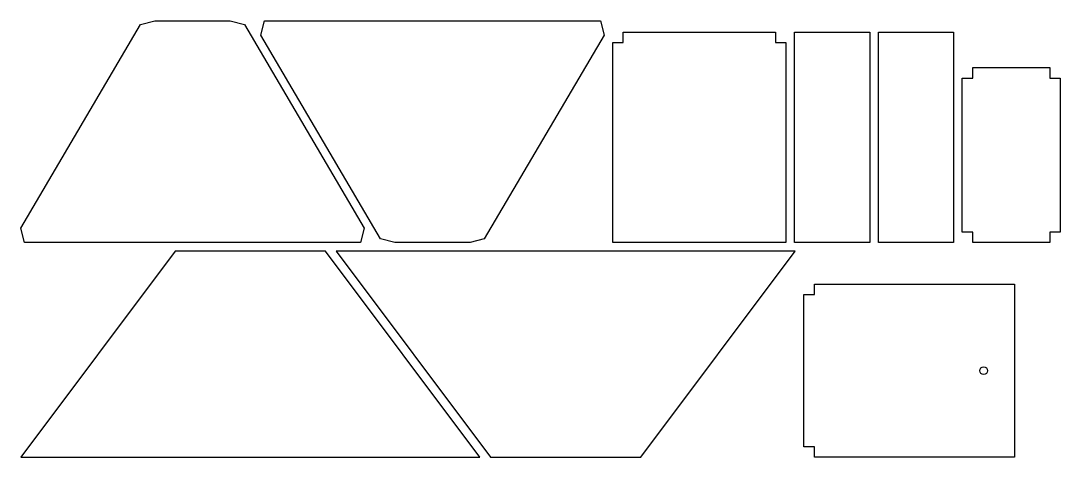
# Model space of a CAD drawing. Extents: x 6 to 603, y 6 to 257.
import ezdxf

# ---------------------------------------------------------------- set-up
doc = ezdxf.new("R2010")
doc.units = 0
doc.layers.add('CUT', color=7, linetype='Continuous')

msp = doc.modelspace()

# ---------------------------------------------------------------- linework, layer by layer
at = {"layer": 'CUT'}
for points in [[(126.3, 256.79), (134.51, 254.66), (203.4, 137.54), (201.27, 129.33), (8.13, 129.33), (6, 137.54), (74.88, 254.66), (83.1, 256.79)], [(220.99, 129.33), (212.77, 131.46), (143.89, 248.58), (146.02, 256.79), (339.16, 256.79), (341.29, 248.58), (272.4, 131.46), (264.19, 129.33)], [(346.29, 129.33), (346.29, 244.33), (352.29, 244.33), (352.29, 250.33), (439.75, 250.33), (439.75, 244.33), (445.75, 244.33), (445.75, 129.33)], [(493.95, 129.33), (450.75, 129.33), (450.75, 250.33), (493.95, 250.33)], [(542.15, 129.33), (498.95, 129.33), (498.95, 250.33), (542.15, 250.33)], [(603.42, 135.33), (597.42, 135.33), (597.42, 129.33), (553.15, 129.33), (553.15, 135.33), (547.15, 135.33), (547.15, 223.86), (553.15, 223.86), (553.15, 229.86), (597.42, 229.86), (597.42, 223.86), (603.42, 223.86)], [(6, 6), (269.79, 6), (181.09, 124.33), (94.69, 124.33)], [(451.13, 124.33), (187.34, 124.33), (276.03, 6), (362.43, 6)], [(577.13, 6), (462.13, 6), (462.13, 12), (456.13, 12), (456.13, 99.47), (462.13, 99.47), (462.13, 105.47), (577.13, 105.47)]]:
    msp.add_lwpolyline(points, close=True, dxfattribs=at)
msp.add_circle((559.43, 55.73), 2.25, dxfattribs=at)

doc.saveas('drawing.dxf')
